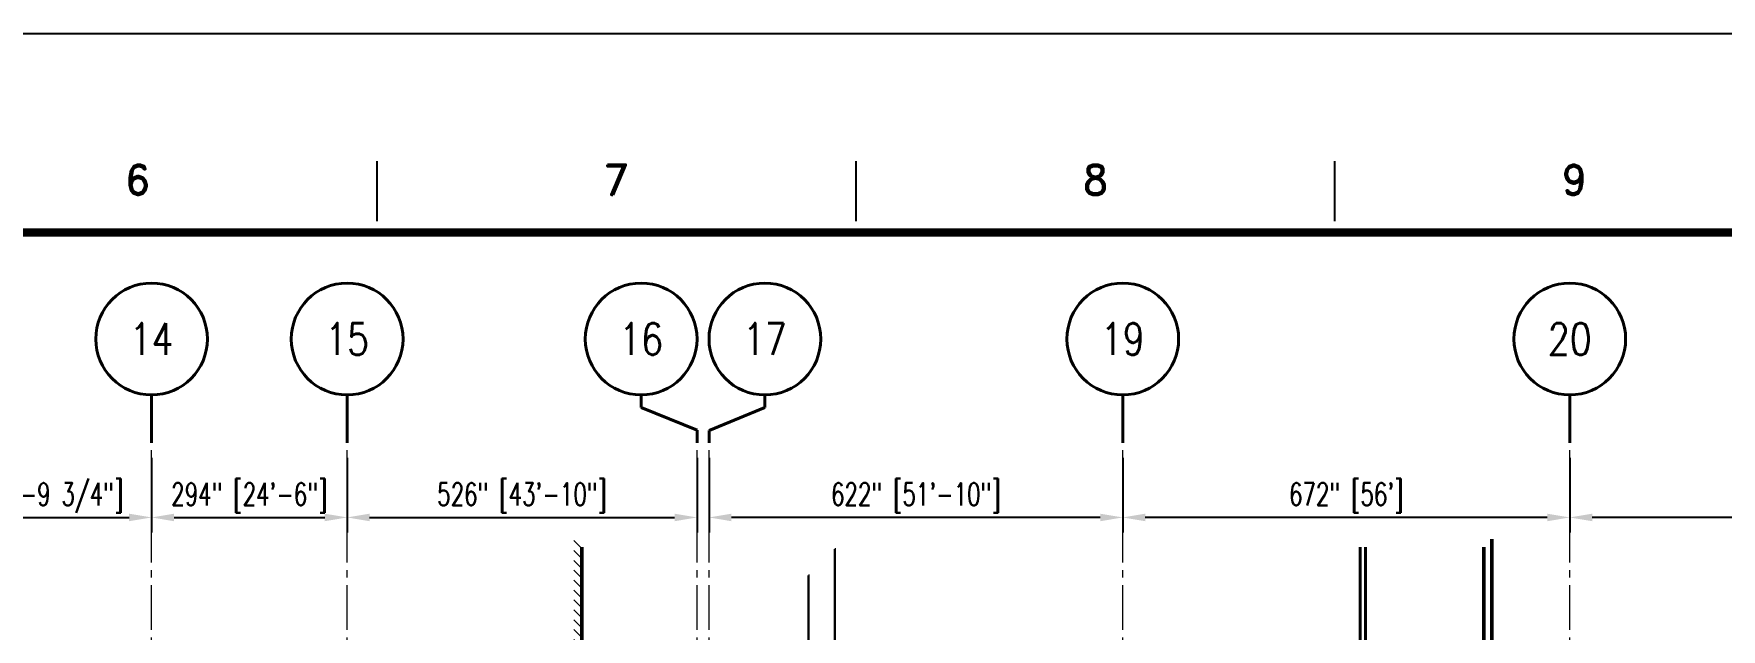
# Model space of a CAD drawing. Header units: inches. Extents: x -1028 to 37906, y -2339 to 19896.
# Drawn here: x 2889 to 5426, y 4574 to 5468 of the extents above; entities that cross this region are included whole.
import ezdxf
from ezdxf.enums import TextEntityAlignment as Align

# ---------------------------------------------------------------- set-up
doc = ezdxf.new("R2010")
doc.units = ezdxf.units.IN
doc.header["$LTSCALE"] = 90
doc.header["$MEASUREMENT"] = 0
doc.linetypes.add('CENTER2', pattern=[1.125, 0.75, -0.125, 0.125, -0.125])
for name, color, linetype in [('BORD', 96, 'Continuous'), ('EXTRA', 35, 'Continuous'), ('FDIM', 2, 'Continuous'), ('TEXTL', 2, 'Continuous')]:
    doc.layers.add(name, color=color, linetype=linetype)
for name, color, linetype, lineweight in [('X02461AFP1$0$UCENTER', 9, 'CENTER2', 13), ('X02461AFP1$0$UCOLB384', 6, 'Continuous', 40), ('X02461AFP1$0$UCOLG2', 7, 'Continuous', 40), ('X02461AFP1$0$UHANDRAIL', 6, 'Continuous', 40), ('X02461AFP1$0$UHATCH', 9, 'Continuous', 13), ('X02461AFP1$0$UWC1', 7, 'Continuous', 40), ('X02461AFP1$0$UWC2', 3, 'Continuous', 50)]:
    doc.layers.add(name, color=color, linetype=linetype, lineweight=lineweight)
doc.styles.add('2thirds', font='romans.shx', dxfattribs={"width": 0.7})
doc.styles.add('DCMARCH', font='stylu.ttf', dxfattribs={"width": 0.75, "oblique": 15})
doc.styles.add('Romand', font='romand.shx')
doc.styles.add('Simplex', font='simplex.shx')
doc.styles.add('X02461AFP1$0$COLBUB', font='simplex.shx', dxfattribs={"width": 0.8})
doc.dimstyles.new('Copy of 2tfrac16 FEET', dxfattribs={"dimscale": 360, "dimtxt": 0.0938, "dimasz": 0.0938, "dimexe": 0.0625, "dimexo": 0.0625, "dimgap": 0.01, "dimtad": 1, "dimdec": 4, "dimzin": 1, "dimdsep": 46, "dimlunit": 5, "dimtxsty": '2thirds', "dimcen": 0.09, "dimclrd": 256, "dimclre": 256, "dimclrt": 256, "dimadec": 0, "dimazin": 0, "dimtfac": 0.75, "dimtdec": 4, "dimtofl": 0, "dimtmove": 0, "dimatfit": 0, "dimfxl": 1, "dimfrac": 2, "dimtolj": 1, "dimtzin": 0, "dimarcsym": 0})

# ---------------------------------------------------------------- blocks, each defined once
blk = doc.blocks.new('sbord_d')
at = {"layer": 'BORD'}
for p, q in [((12, 20.0625), (12, 20.3125)), ((14, 20.0625), (14, 20.3125)), ((16, 20.0625), (16, 20.3125))]:
    blk.add_line(p, q, dxfattribs=at)
at = {"layer": 'BORD', "const_width": 0.0313}
blk.add_lwpolyline([(-0.0156, -0.0156), (32.0156, -0.0156), (32.0156, 20.0156), (-0.0156, 20.0156)], close=True, dxfattribs=at)
at = {"layer": 'EXTRA'}
for points in [[(-0.3125, -0.8438), (32.3125, -0.8438), (32.3125, 20.8438), (-0.3125, 20.8438)], [(0, 0), (32, 0), (32, 20), (0, 20)]]:
    blk.add_lwpolyline(points, close=True, dxfattribs=at)
at = {"layer": 'BORD', "style": 'Romand'}
for s, p in [('6', (11, 20.2344)), ('7', (13, 20.2344)), ('8', (15, 20.2344)), ('9', (17, 20.2344))]:
    blk.add_text(s, height=0.125, dxfattribs=at).set_placement(p, align=Align.MIDDLE)
at = {"layer": 'TEXTL', "flags": 8}
for tag, height, style, p in [('TITLE1', 0.1562, 'Simplex', (30.2656, 2.776)), ('TITLE2', 0.1562, 'Simplex', (30.2656, 2.4427)), ('CHK', 0.0938, 'Simplex', (29.8281, 0.8828)), ('APP', 0.0938, 'Simplex', (30.7031, 0.8828)), ('JOB#', 0.125, 'Romand', (30.1198, 0.1328)), ('SHT', 0.125, 'Romand', (31.1927, 0.1328)), ('REV', 0.125, 'Romand', (31.7891, 0.1328))]:
    blk.add_attdef(tag, text='', height=height, dxfattribs=dict(at, style=style)).set_placement(p, align=Align.MIDDLE)
at = {"layer": 'TEXTL', "style": 'Simplex', "flags": 8}
for tag, height, p in [('CUSTOMER', 0.1562, (30.2656, 1.6968)), ('LOCATION', 0.125, (30.2656, 1.3635)), ('REVC', 0.0781, (20.2594, 0.9448)), ('CCHK', 0.0781, (27.2554, 0.9434)), ('REVB', 0.0781, (20.2594, 0.6948)), ('BCHK', 0.0781, (27.2554, 0.6834)), ('REVA', 0.0781, (20.2594, 0.4448)), ('ACHK', 0.0781, (27.2554, 0.4434))]:
    blk.add_attdef(tag, text='', height=height, dxfattribs=at).set_placement(p, align=Align.CENTER)
at = {"layer": 'TEXTL', "flags": 8}
for tag, p, height, style in [('REVCDESC', (20.6253, 0.9434), 0.0781, 'Simplex'), ('REVBDESC', (20.6253, 0.6834), 0.0781, 'Simplex'), ('REVADESC', (20.6253, 0.4434), 0.0781, 'Simplex'), ('DWG#', (30.0549, -0.5661), 0.0938, 'Romand')]:
    blk.add_attdef(tag, p, '', height=height, dxfattribs=dict(at, style=style))
at = {"layer": 'TEXTL', "style": 'DCMARCH', "oblique": 15, "width": 0.75, "flags": 8}
for tag, p in [('CBY', (26.7554, 0.9434)), ('BBY', (26.7554, 0.6834)), ('ABY', (26.7554, 0.4434))]:
    blk.add_attdef(tag, text='', height=0.0781, dxfattribs=at).set_placement(p, align=Align.CENTER)
at = {"layer": 'TEXTL', "style": 'Simplex', "flags": 8}
for tag, height, width, p, p2 in [('CAPP', 0.0781, 1.292308, (27.5883, 0.9437), (27.9633, 0.9437)), ('CDT', 0.0781, 1.866, (28.0712, 0.9434), (28.46, 0.9434)), ('SCALE', 0.0938, 1.702732, (31.2344, 0.8374), (31.9413, 0.8374)), ('BAPP', 0.0781, 1.292308, (27.5883, 0.6834), (27.9633, 0.6834)), ('BDT', 0.0781, 1.866, (28.0712, 0.6831), (28.46, 0.6831)), ('PLOT#', 0.0938, 8.555556, (31.2344, 0.4624), (31.9219, 0.4624)), ('AAPP', 0.0781, 1.275949, (27.5881, 0.4434), (27.9631, 0.4434)), ('ADT', 0.0781, 1.833263, (28.0712, 0.4434), (28.46, 0.4434)), ('DATE', 0.0938, 2.134634, (28.6094, 0.4624), (29.3146, 0.4624)), ('CHKDT', 0.0938, 1.555556, (29.4844, 0.4624), (30.1719, 0.4624)), ('APPDT', 0.0938, 1.555556, (30.3594, 0.4624), (31.0469, 0.4624))]:
    blk.add_attdef(tag, text='', height=height, dxfattribs=dict(at, width=width)).set_placement(p, p2, align=Align.FIT)
at = {"layer": 'TEXTL', "style": 'DCMARCH', "oblique": 15, "width": 0.75, "flags": 8}
blk.add_attdef('DRBY', (28.5931, 0.8208), '', height=0.125, dxfattribs=at)
blk = doc.blocks.new('*D120')
at = {"layer": 'Defpoints', "color": 0}
for p in [(5198, 4853.5), (5870, 4853.5), (5198, 4741.5)]:
    blk.add_point(p, dxfattribs=at)
at = {"layer": 'FDIM', "lineweight": -2}
for p, q in [((5198, 4831), (5198, 4719)), ((5870, 4831), (5870, 4719)), ((5836.2, 4741.5), (5231.7, 4741.5))]:
    blk.add_line(p, q, dxfattribs=at)
at = {"layer": 'FDIM'}
for points in [[(5231.7, 4747.1), (5231.7, 4735.8), (5198, 4741.5)], [(5836.2, 4747.1), (5836.2, 4735.8), (5870, 4741.5)]]:
    blk.add_solid(points, dxfattribs=at)
at = {"layer": 'FDIM', "insert": (5534, 4770.8), "char_height": 33.768, "attachment_point": 5, "style": '2thirds'}
blk.add_mtext('\\A1;672" [56\']', dxfattribs=at)
blk = doc.blocks.new('*D121')
at = {"layer": 'Defpoints', "color": 0}
for p in [(4526, 4853.5), (5198, 4853.5), (4526, 4741.5)]:
    blk.add_point(p, dxfattribs=at)
at = {"layer": 'FDIM', "lineweight": -2}
for p, q in [((4526, 4831), (4526, 4719)), ((5198, 4831), (5198, 4719)), ((5164.2, 4741.5), (4559.7, 4741.5))]:
    blk.add_line(p, q, dxfattribs=at)
at = {"layer": 'FDIM'}
for points in [[(4559.7, 4747.1), (4559.7, 4735.8), (4526, 4741.5)], [(5164.2, 4747.1), (5164.2, 4735.8), (5198, 4741.5)]]:
    blk.add_solid(points, dxfattribs=at)
at = {"layer": 'FDIM', "insert": (4862, 4770.8), "char_height": 33.768, "attachment_point": 5, "style": '2thirds'}
blk.add_mtext('\\A1;672" [56\']', dxfattribs=at)
blk = doc.blocks.new('*D122')
at = {"layer": 'Defpoints', "color": 0}
for p in [(3904, 4853.5), (4526, 4853.5), (3904, 4741.5)]:
    blk.add_point(p, dxfattribs=at)
at = {"layer": 'FDIM', "lineweight": -2}
for p, q in [((3904, 4831), (3904, 4719)), ((4526, 4831), (4526, 4719)), ((4492.2, 4741.5), (3937.7, 4741.5))]:
    blk.add_line(p, q, dxfattribs=at)
at = {"layer": 'FDIM'}
for points in [[(3937.7, 4747.1), (3937.7, 4735.8), (3904, 4741.5)], [(4492.2, 4747.1), (4492.2, 4735.8), (4526, 4741.5)]]:
    blk.add_solid(points, dxfattribs=at)
at = {"layer": 'FDIM', "insert": (4215, 4770.8), "char_height": 33.768, "attachment_point": 5, "style": '2thirds'}
blk.add_mtext('\\A1;622" [51\'-10"]', dxfattribs=at)
blk = doc.blocks.new('*D123')
at = {"layer": 'Defpoints', "color": 0}
for p in [(2588.2, 4853.5), (3066, 4853.5), (3066, 4741.5)]:
    blk.add_point(p, dxfattribs=at)
at = {"layer": 'FDIM', "lineweight": -2}
for p, q in [((2588.2, 4831), (2588.2, 4719)), ((3066, 4831), (3066, 4719)), ((2622, 4741.5), (3032.2, 4741.5))]:
    blk.add_line(p, q, dxfattribs=at)
at = {"layer": 'FDIM'}
for points in [[(2622, 4747.1), (2622, 4735.8), (2588.2, 4741.5)], [(3032.2, 4747.1), (3032.2, 4735.8), (3066, 4741.5)]]:
    blk.add_solid(points, dxfattribs=at)
at = {"layer": 'FDIM', "insert": (2827.1, 4770.8), "char_height": 33.768, "attachment_point": 5, "style": '2thirds'}
blk.add_mtext('\\A1;477 3/4" [39\'-9 3/4"]', dxfattribs=at)
blk = doc.blocks.new('*D124')
at = {"layer": 'Defpoints', "color": 0}
for p in [(3066, 4853.5), (3360, 4853.5), (3360, 4741.5)]:
    blk.add_point(p, dxfattribs=at)
at = {"layer": 'FDIM', "lineweight": -2}
for p, q in [((3066, 4831), (3066, 4719)), ((3360, 4831), (3360, 4719)), ((3099.7, 4741.5), (3326.2, 4741.5))]:
    blk.add_line(p, q, dxfattribs=at)
at = {"layer": 'FDIM'}
for points in [[(3099.7, 4747.1), (3099.7, 4735.8), (3066, 4741.5)], [(3326.2, 4747.1), (3326.2, 4735.8), (3360, 4741.5)]]:
    blk.add_solid(points, dxfattribs=at)
at = {"layer": 'FDIM', "insert": (3213, 4770.8), "char_height": 33.768, "attachment_point": 5, "style": '2thirds'}
blk.add_mtext('\\A1;294" [24\'-6"]', dxfattribs=at)
blk = doc.blocks.new('*D125')
at = {"layer": 'Defpoints', "color": 0}
for p in [(3360, 4853.5), (3886, 4853.5), (3886, 4741.5)]:
    blk.add_point(p, dxfattribs=at)
at = {"layer": 'FDIM', "lineweight": -2}
for p, q in [((3360, 4831), (3360, 4719)), ((3886, 4831), (3886, 4719)), ((3393.7, 4741.5), (3852.2, 4741.5))]:
    blk.add_line(p, q, dxfattribs=at)
at = {"layer": 'FDIM'}
for points in [[(3393.7, 4747.1), (3393.7, 4735.8), (3360, 4741.5)], [(3852.2, 4747.1), (3852.2, 4735.8), (3886, 4741.5)]]:
    blk.add_solid(points, dxfattribs=at)
at = {"layer": 'FDIM', "insert": (3623, 4770.8), "char_height": 33.768, "attachment_point": 5, "style": '2thirds'}
blk.add_mtext('\\A1;526" [43\'-10"]', dxfattribs=at)
blk = doc.blocks.new('CLnumb')
at = {"layer": 'X02461AFP1$0$UCOLB384'}
blk.add_circle((0, 84), 84, dxfattribs=at)
at = {"layer": 'X02461AFP1$0$UCOLB384', "style": 'X02461AFP1$0$COLBUB', "width": 0.8}
blk.add_attdef('384', text='', height=48, dxfattribs=at).set_placement((0, 84), align=Align.MIDDLE_CENTER)

msp = doc.modelspace()

# ---------------------------------------------------------------- hatches: boundary and pattern name
at = {"layer": 'X02461AFP1$0$UHATCH'}
h = msp.add_hatch(dxfattribs=at)
h.set_pattern_fill('LINE', color=256, scale=84, angle=135, style=0)
h.set_pattern_definition([(135, (7347.961, -722.264), (-7.424621, -7.424621), [])])
h.paths.add_polyline_path([(3736.951467, 4156.985913), (3736.951467, 4144.985913), (3700.951467, 4144.985913), (3700.951467, 4708.985913), (3712.951467, 4708.985913), (3712.951467, 4156.985913)])

# ---------------------------------------------------------------- linework, layer by layer
at = {"layer": 'X02461AFP1$0$UCENTER'}
for p, q in [((3065.978386, -1198.813599), (3065.978386, 4853.515788)), ((3359.978386, -1198.813599), (3359.978386, 4853.515788)), ((3885.978386, -1198.813599), (3885.978386, 4853.515788)), ((3903.978386, -1198.813599), (3903.978386, 4853.515788)), ((4525.978386, -1198.813599), (4525.978386, 4853.515788)), ((5197.978386, -1198.813599), (5197.978386, 4853.515788))]:
    msp.add_line(p, q, dxfattribs=at)
at = {"layer": 'X02461AFP1$0$UCOLG2'}
for p, q in [((3065.978386, 4925.515788), (3065.978386, 4853.515788)), ((3359.978386, 4925.515788), (3359.978386, 4853.515788)), ((3801.978386, 4925.515788), (3801.978386, 4906.62161)), ((3987.978386, 4925.515788), (3987.978386, 4906.793354)), ((4525.978386, 4925.515788), (4525.978386, 4853.515788)), ((5197.978386, 4925.515788), (5197.978386, 4853.515788)), ((3801.978386, 4906.62161), (3885.978386, 4872.410019)), ((3987.978386, 4906.793354), (3903.978386, 4872.238282)), ((3885.978386, 4872.410019), (3885.978386, 4853.515788)), ((3903.978386, 4872.238282), (3903.978386, 4853.515788))]:
    msp.add_line(p, q, dxfattribs=at)
at = {"layer": 'X02461AFP1$0$UHANDRAIL', "color": 9, "lineweight": 13}
for p, q in [((4091.941467, 4693.985913), (4091.941467, 4391.386562)), ((4093.441467, 4695.485913), (4093.441467, 4391.386562)), ((4052.441467, 4654.485913), (4052.441467, 4391.386562)), ((4053.941467, 4655.985913), (4053.941467, 4391.386562))]:
    msp.add_line(p, q, dxfattribs=at)
at = {"layer": 'X02461AFP1$0$UWC1'}
for p, q in [((4882.941467, 4696.985913), (4882.941467, 4156.985913)), ((4890.941467, 4696.985913), (4890.941467, 4156.985913))]:
    msp.add_line(p, q, dxfattribs=at)
at = {"layer": 'X02461AFP1$0$UWC2'}
for p, q in [((3712.951467, 4696.985913), (3712.951467, 4156.985913)), ((5068.941467, 4696.985913), (5068.941467, 4216.985913)), ((5080.941467, 4708.985913), (5080.941467, 4216.985913))]:
    msp.add_line(p, q, dxfattribs=at)

# ---------------------------------------------------------------- block references
for p, values in [((3065.978386, 4925.515788), {'384': '14'}), ((3359.978386, 4925.515788), {'384': '15'}), ((3801.978386, 4925.515788), {'384': '16'}), ((3987.978386, 4925.515788), {'384': '17'}), ((4525.978386, 4925.515788), {'384': '19'}), ((5197.978386, 4925.515788), {'384': '20'})]:
    msp.add_blockref('CLnumb', p).add_auto_attribs(values)
at = {"layer": 'FDIM', "xscale": 360, "yscale": 360, "zscale": 360}
msp.add_blockref('sbord_d', (-915.03317, -2035.729274), dxfattribs=at)

# ---------------------------------------------------------------- dimensions: what is measured, and where the dimension line sits
at = {"layer": 'FDIM'}
for base, p1, p2, picture, middle in [((3065.978386, 4741.453831), (2588.228386, 4853.515788), (3065.978386, 4853.515788), '*D123', (2827.103386, 4770.781831)), ((3359.978386, 4741.453831), (3065.978386, 4853.515788), (3359.978386, 4853.515788), '*D124', (3212.978386, 4770.781831)), ((3885.978386, 4741.453831), (3359.978386, 4853.515788), (3885.978386, 4853.515788), '*D125', (3622.978386, 4770.781831)), ((3903.978386, 4741.453831), (4525.978386, 4853.515788), (3903.978386, 4853.515788), '*D122', (4214.978386, 4770.781831)), ((4525.978386, 4741.453831), (5197.978386, 4853.515788), (4525.978386, 4853.515788), '*D121', (4861.978386, 4770.781831)), ((5197.978386, 4741.453831), (5869.978386, 4853.515788), (5197.978386, 4853.515788), '*D120', (5533.978386, 4770.781831))]:
    dim = msp.add_linear_dim(base=base, p1=p1, p2=p2, dimstyle='Copy of 2tfrac16 FEET', override={"dimpost": '"'}, dxfattribs=at)
    dim.commit()
    dim.dimension.update_dxf_attribs({"geometry": picture, "text_midpoint": middle})

doc.saveas('drawing.dxf')
